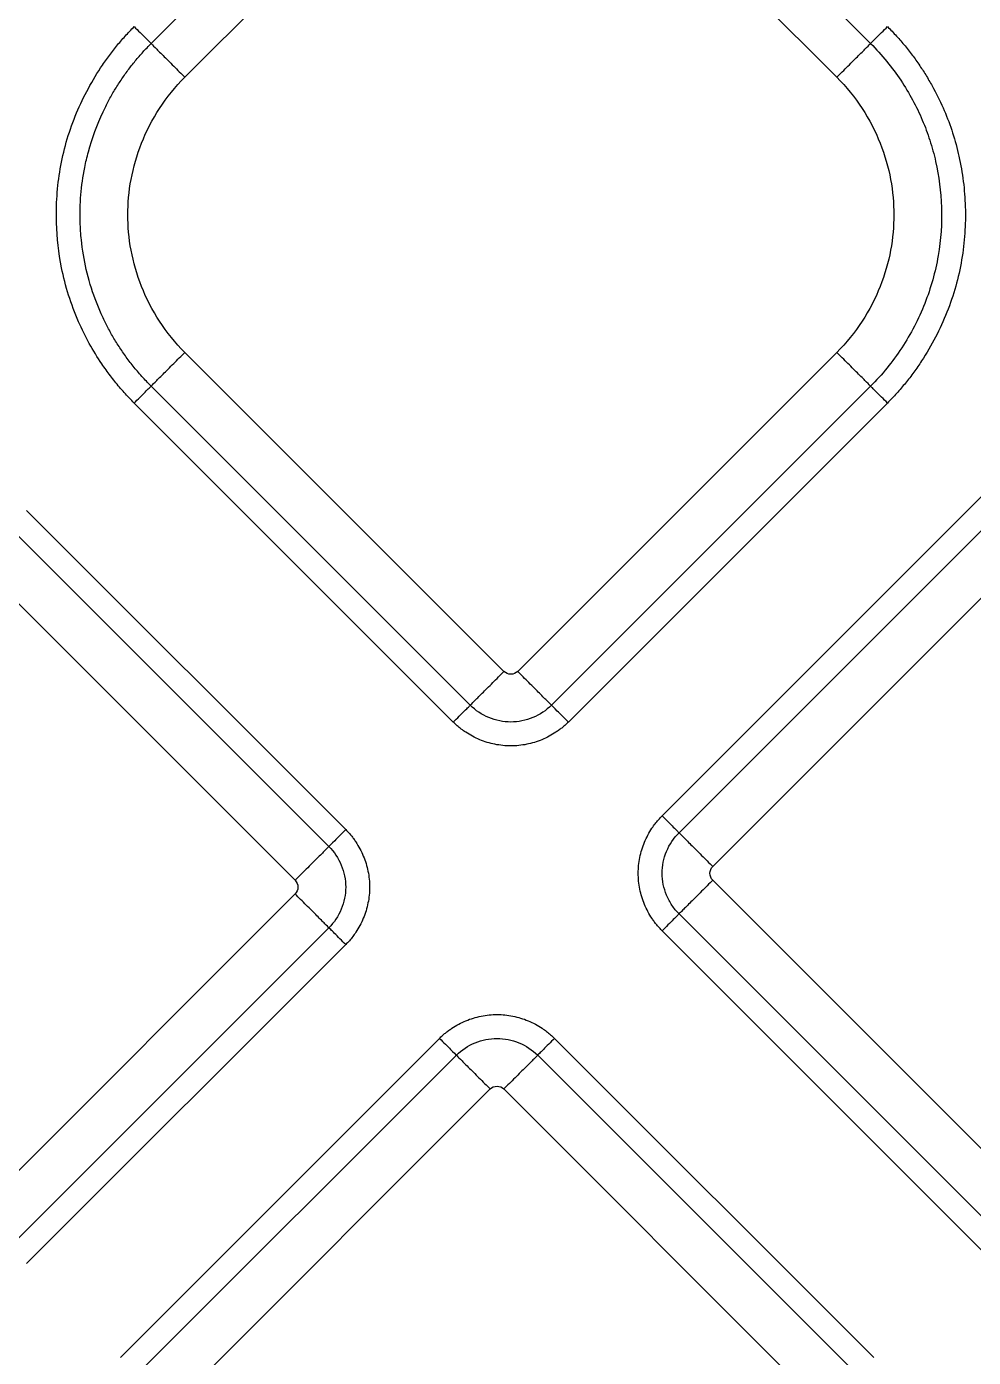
# Model space of a CAD drawing. Extents: x 0 to 84, y -21 to 126.
# Drawn here: x 39.977 to 41.931, y 28.707 to 31.454 of the extents above; entities that cross this region are included whole.
import ezdxf

# ---------------------------------------------------------------- set-up
doc = ezdxf.new("R2010")
doc.units = 0
doc.header["$MEASUREMENT"] = 0
doc.layers.add('1', color=4, linetype='Continuous')

# ---------------------------------------------------------------- blocks, each defined once
blk = doc.blocks.new('PRODIGY')
at = {"layer": '1', "color": 3, "linetype": 'Continuous', "lineweight": 25}
for p, q in [((40.2337, 31.4192), (40.8924, 32.0778)), ((41.0601, 32.0778), (41.7187, 31.4192)), ((40.3034, 31.3495), (40.9621, 32.0081)), ((40.9904, 32.0081), (41.649, 31.3495)), ((40.9621, 30.1228), (40.3034, 30.7815)), ((41.649, 30.7815), (40.9904, 30.1228)), ((40.8924, 30.0531), (40.2337, 30.7118)), ((41.7187, 30.7118), (41.0601, 30.0531)), ((40.8575, 30.0183), (40.1989, 30.6769)), ((41.7536, 30.6769), (41.0949, 30.0183)), ((41.2884, 29.8247), (41.9471, 30.4834)), ((39.9768, 30.4549), (40.6355, 29.7962)), ((41.3233, 29.7899), (41.9819, 30.4485)), ((39.942, 30.42), (40.6007, 29.7614)), ((41.393, 29.7202), (42.0516, 30.3788)), ((39.8723, 30.3503), (40.531, 29.6917)), ((42.0516, 29.0332), (41.393, 29.6919)), ((40.531, 29.6634), (39.8723, 29.0047)), ((41.9819, 28.9635), (41.3233, 29.6222)), ((40.6007, 29.5937), (39.942, 28.935)), ((41.9471, 28.9287), (41.2884, 29.5873)), ((40.6355, 29.5588), (39.9768, 28.9002)), ((40.1703, 28.7067), (40.829, 29.3653)), ((41.0664, 29.3653), (41.7251, 28.7067)), ((40.2052, 28.6718), (40.8639, 29.3305)), ((41.0316, 29.3305), (41.6902, 28.6718)), ((40.2749, 28.6021), (40.9336, 29.2608)), ((40.9618, 29.2608), (41.6205, 28.6021))]:
    blk.add_line(p, q, dxfattribs=at)
for points, knots in [([(40.1989, 30.6769), (40.1954, 30.6805), (40.1884, 30.6876), (40.1782, 30.6986), (40.1684, 30.7098), (40.1589, 30.7214), (40.1497, 30.7332), (40.1408, 30.7452), (40.1256, 30.7671), (40.1056, 30.7996), (40.0822, 30.847), (40.0625, 30.8992), (40.045, 30.9673), (40.0373, 31.0365), (40.0386, 31.1048), (40.0453, 31.1607), (40.0578, 31.2158), (40.0763, 31.2694), (40.1001, 31.3208), (40.124, 31.3612), (40.1453, 31.3918), (40.1622, 31.4136), (40.1799, 31.4345), (40.1925, 31.4475), (40.1989, 31.454)], [0, 0, 0, 0, 0.017341, 0.034665, 0.051985, 0.069313, 0.086663, 0.104047, 0.121478, 0.179141, 0.236743, 0.304922, 0.372836, 0.480686, 0.54577, 0.610337, 0.67596, 0.741895, 0.807114, 0.872629, 0.904913, 0.936849, 0.968517, 1, 1, 1, 1]), ([(40.1989, 31.454), (40.2028, 31.4501), (40.2069, 31.4459), (40.2149, 31.438), (40.2187, 31.4342), (40.2252, 31.4276), (40.2279, 31.4249), (40.2319, 31.421), (40.2331, 31.4198), (40.2337, 31.4192)], [0, 0, 0, 0, 0.25, 0.25, 0.5, 0.5, 0.75, 0.75, 1, 1, 1, 1]), ([(41.7187, 31.4192), (41.7193, 31.4198), (41.7206, 31.421), (41.7245, 31.4249), (41.7272, 31.4276), (41.7337, 31.4342), (41.7375, 31.438), (41.7455, 31.4459), (41.7497, 31.4501), (41.7536, 31.454)], [0, 0, 0, 0, 0.25, 0.25, 0.5, 0.5, 0.75, 0.75, 1, 1, 1, 1]), ([(41.7536, 31.454), (41.7567, 31.4508), (41.7631, 31.4444), (41.7722, 31.4345), (41.7812, 31.4244), (41.7899, 31.4141), (41.7983, 31.4035), (41.8065, 31.3927), (41.8144, 31.3818), (41.8244, 31.3672), (41.8361, 31.3487), (41.853, 31.319), (41.8714, 31.2813), (41.8888, 31.2345), (41.9021, 31.1856), (41.9109, 31.1346), (41.915, 31.0814), (41.914, 31.0273), (41.9075, 30.9722), (41.8953, 30.9176), (41.8771, 30.864), (41.8535, 30.8124), (41.8295, 30.7715), (41.8081, 30.7404), (41.7909, 30.7181), (41.7729, 30.6968), (41.76, 30.6835), (41.7536, 30.6769)], [0, 0, 0, 0, 0.015653, 0.03129, 0.046922, 0.062557, 0.078206, 0.093877, 0.10958, 0.125325, 0.155378, 0.185662, 0.243925, 0.301095, 0.359088, 0.419952, 0.480645, 0.544392, 0.607866, 0.673169, 0.738587, 0.80425, 0.870202, 0.903106, 0.935649, 0.967918, 1, 1, 1, 1]), ([(40.2337, 30.7118), (40.2304, 30.7151), (40.2239, 30.7217), (40.2146, 30.7319), (40.2055, 30.7423), (40.1969, 30.7528), (40.1885, 30.7635), (40.1806, 30.7743), (40.173, 30.7853), (40.1657, 30.7963), (40.1588, 30.8074), (40.1523, 30.8186), (40.1461, 30.8298), (40.1403, 30.8411), (40.1347, 30.8526), (40.1271, 30.8694), (40.1138, 30.9022), (40.0989, 30.9518), (40.09, 31.0053), (40.0866, 31.0568), (40.0878, 31.1069), (40.0946, 31.1554), (40.1082, 31.2133), (40.1251, 31.2594), (40.1457, 31.3007), (40.1581, 31.3226), (40.1715, 31.3437), (40.1858, 31.3639), (40.2009, 31.3833), (40.2168, 31.4018), (40.2281, 31.4134), (40.2337, 31.4192)], [0, 0, 0, 0, 0.017777, 0.035429, 0.05295, 0.070335, 0.087579, 0.104677, 0.121626, 0.138421, 0.155059, 0.171537, 0.18785, 0.204007, 0.220236, 0.23663, 0.2744, 0.355233, 0.434067, 0.480754, 0.552371, 0.624938, 0.667358, 0.779414, 0.811539, 0.843523, 0.875326, 0.90691, 0.93824, 0.96928, 1, 1, 1, 1]), ([(40.2337, 31.4192), (40.235, 31.4178), (40.2377, 31.4151), (40.2461, 31.4068), (40.2517, 31.4011), (40.265, 31.3878), (40.2726, 31.3802), (40.2881, 31.3647), (40.296, 31.3568), (40.3034, 31.3495)], [0, 0, 0, 0, 0.25, 0.25, 0.5, 0.5, 0.75, 0.75, 1, 1, 1, 1]), ([(41.649, 31.3495), (41.6564, 31.3568), (41.6643, 31.3647), (41.6798, 31.3802), (41.6874, 31.3878), (41.7007, 31.4011), (41.7064, 31.4068), (41.7147, 31.4151), (41.7174, 31.4178), (41.7187, 31.4192)], [0, 0, 0, 0, 0.25, 0.25, 0.5, 0.5, 0.75, 0.75, 1, 1, 1, 1]), ([(41.7187, 31.4192), (41.7424, 31.3955), (41.7633, 31.3698), (41.7988, 31.3165), (41.8136, 31.2889), (41.8313, 31.2473), (41.8364, 31.2336), (41.8456, 31.2051), (41.8496, 31.1905), (41.8598, 31.1452), (41.864, 31.1135), (41.866, 31.0482), (41.8638, 31.0146), (41.8524, 30.9478), (41.8431, 30.9145), (41.8179, 30.8503), (41.8019, 30.8194), (41.7641, 30.762), (41.7424, 30.7354), (41.7187, 30.7118)], [0, 0, 0, 0, 0.125, 0.125, 0.25, 0.25, 0.3125, 0.3125, 0.375, 0.375, 0.5, 0.5, 0.625, 0.625, 0.75, 0.75, 0.875, 0.875, 1, 1, 1, 1]), ([(40.3034, 30.7815), (40.2838, 30.8011), (40.2663, 30.8227), (40.2362, 30.8686), (40.2238, 30.8929), (40.2042, 30.9423), (40.1971, 30.9675), (40.1879, 31.0172), (40.1858, 31.0418), (40.1858, 31.0891), (40.1879, 31.1137), (40.1971, 31.1634), (40.2042, 31.1886), (40.2238, 31.238), (40.2362, 31.2623), (40.2663, 31.3082), (40.2838, 31.3298), (40.3034, 31.3495)], [0, 0, 0, 0, 0.125, 0.125, 0.25, 0.25, 0.375, 0.375, 0.5, 0.5, 0.625, 0.625, 0.75, 0.75, 0.875, 0.875, 1, 1, 1, 1]), ([(41.649, 31.3495), (41.6686, 31.3298), (41.6862, 31.3082), (41.7162, 31.2623), (41.7287, 31.238), (41.7482, 31.1886), (41.7554, 31.1634), (41.7646, 31.1137), (41.7667, 31.0891), (41.7667, 31.0418), (41.7646, 31.0172), (41.7554, 30.9675), (41.7482, 30.9423), (41.7287, 30.8929), (41.7162, 30.8686), (41.6862, 30.8227), (41.6686, 30.8011), (41.649, 30.7815)], [0, 0, 0, 0, 0.125, 0.125, 0.25, 0.25, 0.375, 0.375, 0.5, 0.5, 0.625, 0.625, 0.75, 0.75, 0.875, 0.875, 1, 1, 1, 1]), ([(40.2337, 30.7118), (40.235, 30.7131), (40.2377, 30.7158), (40.2461, 30.7241), (40.2517, 30.7298), (40.265, 30.7431), (40.2726, 30.7507), (40.2881, 30.7662), (40.296, 30.7741), (40.3034, 30.7815)], [0, 0, 0, 0, 0.25, 0.25, 0.5, 0.5, 0.75, 0.75, 1, 1, 1, 1]), ([(41.7187, 30.7118), (41.7174, 30.7131), (41.7147, 30.7158), (41.7064, 30.7241), (41.7007, 30.7298), (41.6874, 30.7431), (41.6798, 30.7507), (41.6643, 30.7662), (41.6564, 30.7741), (41.649, 30.7815)], [0, 0, 0, 0, 0.25, 0.25, 0.5, 0.5, 0.75, 0.75, 1, 1, 1, 1]), ([(40.1989, 30.6769), (40.2025, 30.6806), (40.2065, 30.6845), (40.2142, 30.6923), (40.218, 30.6961), (40.2247, 30.7027), (40.2275, 30.7056), (40.2317, 30.7098), (40.2331, 30.7111), (40.2337, 30.7118)], [0, 0, 0, 0, 0.25, 0.25, 0.5, 0.5, 0.75, 0.75, 1, 1, 1, 1]), ([(41.7536, 30.6769), (41.7497, 30.6808), (41.7455, 30.685), (41.7375, 30.6929), (41.7337, 30.6968), (41.7272, 30.7033), (41.7245, 30.706), (41.7206, 30.7099), (41.7193, 30.7111), (41.7187, 30.7118)], [0, 0, 0, 0, 0.25, 0.25, 0.5, 0.5, 0.75, 0.75, 1, 1, 1, 1]), ([(40.8924, 30.0531), (40.8937, 30.0544), (40.8964, 30.0571), (40.9047, 30.0655), (40.9104, 30.0711), (40.9237, 30.0844), (40.9313, 30.092), (40.9468, 30.1075), (40.9547, 30.1154), (40.9621, 30.1228)], [0, 0, 0, 0, 0.25, 0.25, 0.5, 0.5, 0.75, 0.75, 1, 1, 1, 1]), ([(41.0601, 30.0531), (41.0588, 30.0544), (41.0561, 30.0571), (41.0477, 30.0654), (41.0421, 30.0711), (41.0288, 30.0843), (41.0212, 30.092), (41.0057, 30.1075), (40.9978, 30.1154), (40.9904, 30.1228)], [0, 0, 0, 0, 0.25, 0.25, 0.5, 0.5, 0.75, 0.75, 1, 1, 1, 1]), ([(40.8575, 30.0183), (40.8614, 30.0222), (40.8656, 30.0263), (40.8735, 30.0343), (40.8774, 30.0381), (40.8839, 30.0446), (40.8866, 30.0473), (40.8905, 30.0512), (40.8918, 30.0525), (40.8924, 30.0531)], [0, 0, 0, 0, 0.25, 0.25, 0.5, 0.5, 0.75, 0.75, 1, 1, 1, 1]), ([(41.0601, 30.0531), (41.0492, 30.0422), (41.036, 30.0335), (41.0071, 30.0215), (40.9916, 30.0184), (40.9609, 30.0184), (40.9453, 30.0215), (40.9164, 30.0335), (40.9032, 30.0422), (40.8924, 30.0531)], [0, 0, 0, 0, 0.25, 0.25, 0.5, 0.5, 0.75, 0.75, 1, 1, 1, 1]), ([(41.0949, 30.0183), (41.0867, 30.0265), (41.0784, 30.0347), (41.0658, 30.0474), (41.0614, 30.0517), (41.0601, 30.0531)], [0, 0, 0, 0, 0.5, 0.5, 1, 1, 1, 1]), ([(41.0949, 30.0183), (41.093, 30.0163), (41.089, 30.0125), (41.0828, 30.0072), (41.0763, 30.0021), (41.0672, 29.9958), (41.0554, 29.9887), (41.0405, 29.9817), (41.025, 29.9761), (41.0037, 29.9708), (40.9762, 29.9679), (40.9487, 29.9708), (40.9274, 29.9761), (40.9119, 29.9817), (40.897, 29.9887), (40.8844, 29.9962), (40.874, 30.0037), (40.8654, 30.0106), (40.8601, 30.0157), (40.8575, 30.0183)], [0, 0, 0, 0, 0.031198, 0.062422, 0.093752, 0.125266, 0.187622, 0.250173, 0.31267, 0.375042, 0.499989, 0.624937, 0.687308, 0.749825, 0.812368, 0.874743, 0.916727, 0.958417, 1, 1, 1, 1]), ([(41.2884, 29.5873), (41.2865, 29.5893), (41.2827, 29.5932), (41.2773, 29.5995), (41.2723, 29.606), (41.266, 29.615), (41.2589, 29.6268), (41.2519, 29.6417), (41.2463, 29.6573), (41.2409, 29.6786), (41.2381, 29.706), (41.2409, 29.7335), (41.2463, 29.7548), (41.2519, 29.7703), (41.2589, 29.7852), (41.2664, 29.7979), (41.2739, 29.8083), (41.2808, 29.8169), (41.2859, 29.8221), (41.2884, 29.8247)], [0, 0, 0, 0, 0.031211, 0.062447, 0.093785, 0.125304, 0.18766, 0.250206, 0.312709, 0.375087, 0.500036, 0.624985, 0.687342, 0.749843, 0.812384, 0.874742, 0.916717, 0.958407, 1, 1, 1, 1]), ([(41.2884, 29.8247), (41.2924, 29.8208), (41.2965, 29.8167), (41.3045, 29.8087), (41.3083, 29.8049), (41.3148, 29.7984), (41.3175, 29.7957), (41.3214, 29.7917), (41.3227, 29.7905), (41.3233, 29.7899)], [0, 0, 0, 0, 0.25, 0.25, 0.5, 0.5, 0.75, 0.75, 1, 1, 1, 1]), ([(40.6355, 29.7962), (40.6272, 29.788), (40.619, 29.7797), (40.6064, 29.7671), (40.602, 29.7628), (40.6007, 29.7614)], [0, 0, 0, 0, 0.5, 0.5, 1, 1, 1, 1]), ([(40.6355, 29.7962), (40.6374, 29.7943), (40.6412, 29.7904), (40.6466, 29.7841), (40.6517, 29.7776), (40.658, 29.7686), (40.665, 29.7567), (40.672, 29.7418), (40.6776, 29.7263), (40.683, 29.705), (40.6858, 29.6775), (40.683, 29.6501), (40.6776, 29.6288), (40.672, 29.6132), (40.665, 29.5983), (40.6575, 29.5857), (40.65, 29.5753), (40.6431, 29.5667), (40.638, 29.5615), (40.6355, 29.5588)], [0, 0, 0, 0, 0.031198, 0.062422, 0.093752, 0.125266, 0.187622, 0.250173, 0.31267, 0.375042, 0.499989, 0.624937, 0.687308, 0.749825, 0.812368, 0.874743, 0.916727, 0.958417, 1, 1, 1, 1]), ([(41.3233, 29.6222), (41.3178, 29.6276), (41.3129, 29.6336), (41.3043, 29.6465), (41.3007, 29.6535), (41.2917, 29.6751), (41.2885, 29.6907), (41.2885, 29.7214), (41.2917, 29.737), (41.3036, 29.7658), (41.3124, 29.7791), (41.3233, 29.7899)], [0, 0, 0, 0, 0.125, 0.125, 0.25, 0.25, 0.5, 0.5, 0.75, 0.75, 1, 1, 1, 1]), ([(41.3233, 29.7899), (41.3246, 29.7886), (41.3273, 29.7859), (41.3356, 29.7775), (41.3413, 29.7718), (41.3546, 29.7585), (41.3622, 29.7509), (41.3777, 29.7354), (41.3856, 29.7275), (41.393, 29.7202)], [0, 0, 0, 0, 0.25, 0.25, 0.5, 0.5, 0.75, 0.75, 1, 1, 1, 1]), ([(40.6007, 29.7614), (40.5994, 29.7601), (40.5967, 29.7574), (40.5883, 29.749), (40.5827, 29.7434), (40.5694, 29.7301), (40.5618, 29.7225), (40.5463, 29.707), (40.5384, 29.6991), (40.531, 29.6917)], [0, 0, 0, 0, 0.25, 0.25, 0.5, 0.5, 0.75, 0.75, 1, 1, 1, 1]), ([(40.6007, 29.7614), (40.6115, 29.7506), (40.6203, 29.7373), (40.6322, 29.7085), (40.6354, 29.6929), (40.6354, 29.6622), (40.6322, 29.6466), (40.6203, 29.6177), (40.6115, 29.6045), (40.6007, 29.5937)], [0, 0, 0, 0, 0.25, 0.25, 0.5, 0.5, 0.75, 0.75, 1, 1, 1, 1]), ([(41.393, 29.6919), (41.3856, 29.6845), (41.3777, 29.6766), (41.3622, 29.6611), (41.3546, 29.6535), (41.3413, 29.6402), (41.3356, 29.6346), (41.3273, 29.6262), (41.3246, 29.6235), (41.3233, 29.6222)], [0, 0, 0, 0, 0.25, 0.25, 0.5, 0.5, 0.75, 0.75, 1, 1, 1, 1]), ([(40.6007, 29.5937), (40.5994, 29.595), (40.5966, 29.5977), (40.5883, 29.6061), (40.5826, 29.6117), (40.5693, 29.625), (40.5617, 29.6326), (40.5462, 29.6481), (40.5383, 29.656), (40.531, 29.6634)], [0, 0, 0, 0, 0.25, 0.25, 0.5, 0.5, 0.75, 0.75, 1, 1, 1, 1]), ([(41.3233, 29.6222), (41.3227, 29.6216), (41.3214, 29.6203), (41.3175, 29.6164), (41.3148, 29.6137), (41.3083, 29.6072), (41.3045, 29.6034), (41.2965, 29.5954), (41.2924, 29.5912), (41.2884, 29.5873)], [0, 0, 0, 0, 0.25, 0.25, 0.5, 0.5, 0.75, 0.75, 1, 1, 1, 1]), ([(40.6355, 29.5588), (40.6316, 29.5627), (40.6274, 29.5669), (40.6195, 29.5749), (40.6156, 29.5787), (40.6091, 29.5852), (40.6064, 29.5879), (40.6025, 29.5918), (40.6013, 29.5931), (40.6007, 29.5937)], [0, 0, 0, 0, 0.25, 0.25, 0.5, 0.5, 0.75, 0.75, 1, 1, 1, 1]), ([(40.829, 29.3653), (40.831, 29.3672), (40.8349, 29.3711), (40.8412, 29.3764), (40.8477, 29.3815), (40.8567, 29.3878), (40.8685, 29.3948), (40.8834, 29.4019), (40.8989, 29.4074), (40.9202, 29.4128), (40.9477, 29.4156), (40.9752, 29.4128), (40.9965, 29.4074), (41.012, 29.4019), (41.0269, 29.3948), (41.0395, 29.3873), (41.05, 29.3799), (41.0585, 29.3729), (41.0638, 29.3679), (41.0664, 29.3653)], [0, 0, 0, 0, 0.031198, 0.062422, 0.093752, 0.125266, 0.187622, 0.250173, 0.31267, 0.375042, 0.499989, 0.624937, 0.687308, 0.749825, 0.812368, 0.874743, 0.916727, 0.958417, 1, 1, 1, 1]), ([(40.829, 29.3653), (40.8373, 29.3571), (40.8455, 29.3488), (40.8581, 29.3362), (40.8625, 29.3319), (40.8639, 29.3305)], [0, 0, 0, 0, 0.5, 0.5, 1, 1, 1, 1]), ([(40.8639, 29.3305), (40.8747, 29.3413), (40.8879, 29.3501), (40.9168, 29.362), (40.9324, 29.3652), (40.9631, 29.3652), (40.9786, 29.362), (41.0075, 29.3501), (41.0207, 29.3413), (41.0316, 29.3305)], [0, 0, 0, 0, 0.25, 0.25, 0.5, 0.5, 0.75, 0.75, 1, 1, 1, 1]), ([(41.0664, 29.3653), (41.0625, 29.3614), (41.0584, 29.3573), (41.0504, 29.3493), (41.0466, 29.3455), (41.04, 29.3389), (41.0373, 29.3363), (41.0334, 29.3323), (41.0322, 29.3311), (41.0316, 29.3305)], [0, 0, 0, 0, 0.25, 0.25, 0.5, 0.5, 0.75, 0.75, 1, 1, 1, 1]), ([(40.8639, 29.3305), (40.8652, 29.3292), (40.8679, 29.3265), (40.8762, 29.3182), (40.8818, 29.3125), (40.8951, 29.2992), (40.9027, 29.2916), (40.9183, 29.2761), (40.9262, 29.2682), (40.9336, 29.2608)], [0, 0, 0, 0, 0.25, 0.25, 0.5, 0.5, 0.75, 0.75, 1, 1, 1, 1]), ([(41.0316, 29.3305), (41.0302, 29.3292), (41.0275, 29.3265), (41.0192, 29.3181), (41.0135, 29.3124), (41.0002, 29.2992), (40.9926, 29.2916), (40.9771, 29.276), (40.9692, 29.2682), (40.9618, 29.2608)], [0, 0, 0, 0, 0.25, 0.25, 0.5, 0.5, 0.75, 0.75, 1, 1, 1, 1])]:
    blk.add_open_spline(points, degree=3, knots=knots, dxfattribs=at)
for points in [[(40.9904, 30.1228), (40.9867, 30.1191), (40.9762, 30.1148), (40.9658, 30.1191), (40.9621, 30.1228)], [(41.393, 29.6919), (41.3893, 29.6956), (41.385, 29.706), (41.3893, 29.7165), (41.393, 29.7202)], [(40.531, 29.6917), (40.5347, 29.688), (40.539, 29.6775), (40.5347, 29.6671), (40.531, 29.6634)], [(40.9336, 29.2608), (40.9373, 29.2645), (40.9477, 29.2688), (40.9581, 29.2645), (40.9618, 29.2608)]]:
    blk.add_open_spline(points, degree=3, dxfattribs=at)

msp = doc.modelspace()

# ---------------------------------------------------------------- block references
at = {"layer": '1'}
msp.add_blockref('PRODIGY', (0, 0), dxfattribs=at)

doc.saveas('drawing.dxf')
